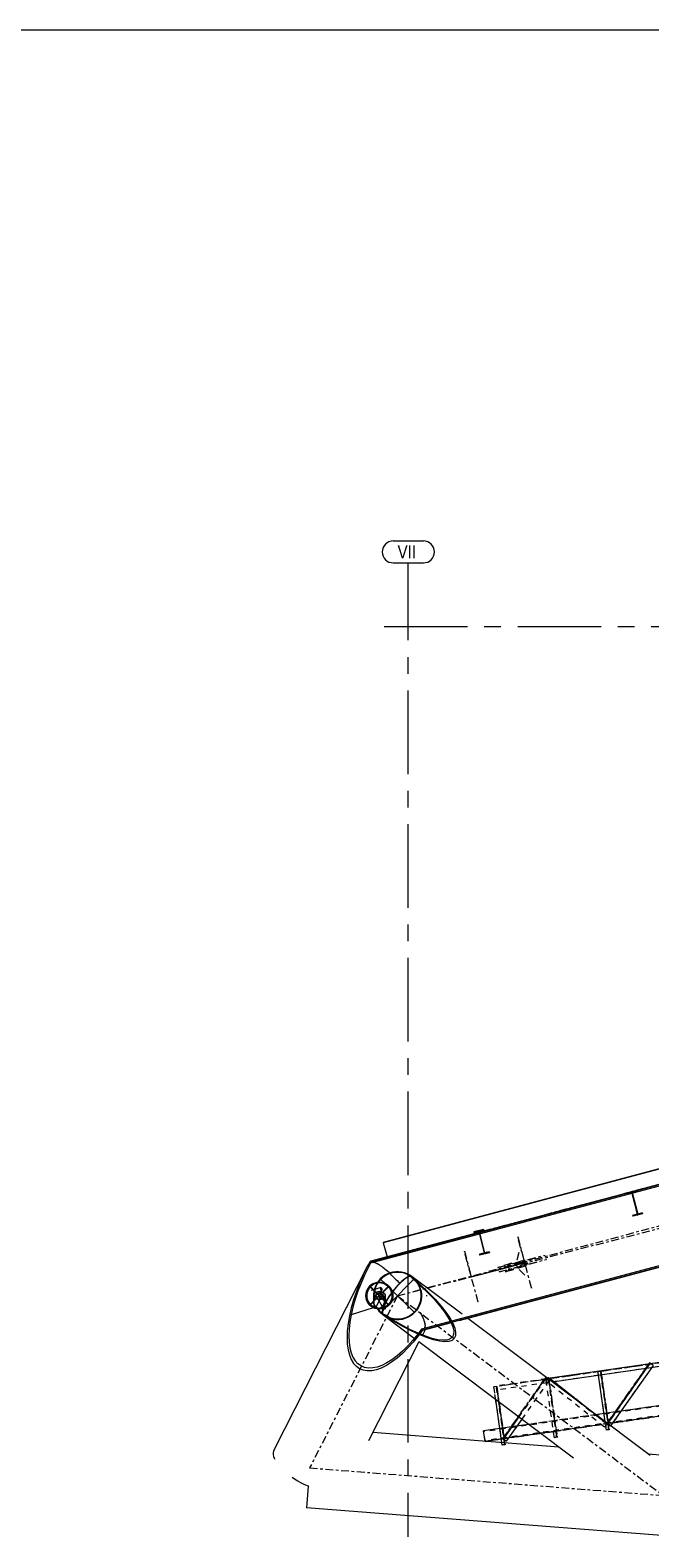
# Model space of a CAD drawing. Header units: millimetres. Extents: x 2368 to 8313, y 7493 to 11698.
# Drawn here: x 3235 to 3470, y 11129 to 11698 of the extents above; entities that cross this region are included whole.
import ezdxf

# ---------------------------------------------------------------- set-up
doc = ezdxf.new("R2010")
doc.units = ezdxf.units.MM
for name, pattern in [('CENTER', [50.8, 31.75, -6.35, 6.35, -6.35]), ('XKITLINE00', [0]), ('XKITLINE02', [4, 2, -2]), ('XKITLINE03', [6, 3, -1, 1, -1])]:
    doc.linetypes.add(name, pattern=pattern)
doc.styles.add('ARIAL_NARROW', font='ARIALN.TTF')

msp = doc.modelspace()

# ---------------------------------------------------------------- linework, layer by layer
at = {"color": 3, "linetype": 'XKITLINE00'}
for p, q in [((3372.8444, 11504.0683), (3384.332, 11504.0683)), ((3372.8444, 11495.735), (3384.332, 11495.735))]:
    msp.add_line(p, q, dxfattribs=at)
at = {"color": 6, "linetype": 'CENTER'}
for p, q in [((3378.5882, 10907.5139), (3378.5882, 11495.735)), ((3369.36, 11471.5205), (7066.504, 11471.5205))]:
    msp.add_line(p, q, dxfattribs=at)
at = {"color": 8, "linetype": 'XKITLINE00'}
for p, q in [((3518.6926, 11277.4626), (3369.0521, 11237.5533)), ((3518.7184, 11277.366), (3369.0779, 11237.4567)), ((3520.7197, 11271.9505), (3363.9355, 11230.136)), ((3520.8324, 11271.458), (3364.2698, 11229.7027)), ((3520.6866, 11272.0951), (3405.6264, 11241.4085)), ((3465.4135, 11257.2457), (3461.7282, 11256.3188)), ((3465.4135, 11257.2457), (3465.4847, 11256.9624)), ((3461.7282, 11256.3188), (3461.7994, 11256.0356)), ((3461.7282, 11256.3188), (3461.7282, 11256.3017)), ((3463.5509, 11256.476), (3461.7994, 11256.0356)), ((3463.5509, 11256.476), (3465.6028, 11248.3111)), ((3463.6052, 11256.1955), (3465.589, 11248.3076)), ((3465.4847, 11256.9624), (3463.7332, 11256.5219)), ((3463.7332, 11256.5219), (3465.7852, 11248.3569)), ((3463.8514, 11247.8706), (3463.8513, 11247.8123)), ((3463.8651, 11247.8157), (3463.8513, 11247.8123)), ((3463.8513, 11247.8123), (3463.9225, 11247.5292)), ((3465.6028, 11248.3111), (3463.8514, 11247.8706)), ((3463.8514, 11247.8706), (3463.9225, 11247.5873)), ((3467.6079, 11248.5141), (3463.9225, 11247.5873)), ((3467.6079, 11248.4554), (3463.9225, 11247.5292)), ((3463.9225, 11247.5873), (3463.9225, 11247.5292)), ((3467.5367, 11248.7974), (3465.7852, 11248.3569)), ((3467.5367, 11248.7974), (3467.6079, 11248.5141)), ((3467.6079, 11248.5141), (3467.6079, 11248.4554)), ((3405.4448, 11241.3601), (3364.3557, 11230.4016)), ((3527.3451, 11243.0016), (3383.5897, 11204.6619)), ((3527.4578, 11242.5092), (3383.9266, 11204.2292)), ((3527.491, 11242.3645), (3397.8007, 11207.776)), ((3407.2228, 11242.4663), (3403.5375, 11241.5394)), ((3403.5375, 11241.5394), (3403.6087, 11241.2561)), ((3403.5375, 11241.5394), (3403.5375, 11241.4739)), ((3403.553, 11241.4777), (3403.5375, 11241.4739)), ((3403.5375, 11241.4739), (3403.6087, 11241.1908)), ((3405.3602, 11241.6967), (3403.6087, 11241.2561)), ((3405.3602, 11241.631), (3403.6087, 11241.1908)), ((3403.6087, 11241.2561), (3403.6087, 11241.1908)), ((3405.3602, 11241.6967), (3407.4123, 11233.5318)), ((3405.3602, 11241.6967), (3405.3602, 11241.631)), ((3405.3602, 11241.631), (3405.4294, 11241.3559)), ((3407.294, 11242.183), (3405.5425, 11241.7425)), ((3405.5425, 11241.7425), (3407.5947, 11233.5776)), ((3407.294, 11242.117), (3405.558, 11241.6807)), ((3405.5887, 11240.7224), (3407.3982, 11233.5282)), ((3407.2228, 11242.4663), (3407.294, 11242.183)), ((3407.294, 11242.183), (3407.294, 11242.117)), ((3369.0521, 11237.5533), (3369.0779, 11237.4567)), ((3369.0779, 11237.4567), (3370.5209, 11232.0458)), ((3363.9376, 11230.1333), (3362.9961, 11228.4047)), ((3364.2715, 11229.7006), (3363.4343, 11228.1635)), ((3364.0169, 11230.2353), (3363.9355, 11230.136)), ((3363.9355, 11230.136), (3364.2698, 11229.7027)), ((3363.9376, 11230.1333), (3364.2715, 11229.7006)), ((3364.3557, 11230.4016), (3364.0169, 11230.2353)), ((3364.0447, 11230.2543), (3364.0363, 11230.2448)), ((3364.1642, 11230.3075), (3364.0447, 11230.2543)), ((3364.2744, 11229.7039), (3364.2715, 11229.7006)), ((3365.6203, 11229.9282), (3365.3067, 11229.9792)), ((3365.652, 11229.9173), (3365.345, 11229.973)), ((3366.217, 11229.7236), (3365.6203, 11229.9282)), ((3366.252, 11229.7068), (3365.9047, 11229.8307)), ((3366.8929, 11229.3995), (3366.217, 11229.7236)), ((3366.9307, 11229.3773), (3366.5488, 11229.5645)), ((3367.6417, 11228.9591), (3366.8929, 11229.3995)), ((3367.6817, 11228.932), (3367.2707, 11229.1774)), ((3368.456, 11228.4067), (3367.6417, 11228.9591)), ((3368.4978, 11228.3751), (3368.0625, 11228.6736)), ((3407.4123, 11233.5318), (3405.6609, 11233.0912)), ((3405.6609, 11233.0912), (3405.7321, 11232.8079)), ((3405.6609, 11233.0912), (3405.6609, 11233.0317)), ((3405.6749, 11233.0353), (3405.6609, 11233.0317)), ((3405.6609, 11233.0317), (3405.7321, 11232.7487)), ((3409.4174, 11233.7349), (3405.7321, 11232.8079)), ((3409.4174, 11233.6749), (3405.7321, 11232.7487)), ((3405.7321, 11232.8079), (3405.7321, 11232.7487)), ((3409.3462, 11234.0182), (3407.5947, 11233.5776)), ((3409.3462, 11234.0182), (3409.4174, 11233.7349)), ((3409.4174, 11233.7349), (3409.4174, 11233.6749)), ((3362.9961, 11228.4047), (3327.5474, 11158.9289)), ((3361.465, 11225.2867), (3360.0774, 11222.1279)), ((3361.9535, 11225.1478), (3360.6114, 11222.0927)), ((3362.9961, 11228.4047), (3361.465, 11225.2867)), ((3363.4343, 11228.1635), (3361.9535, 11225.1478)), ((3367.9221, 11223.7197), (3367.1983, 11222.8864)), ((3368.0934, 11223.5517), (3367.3887, 11222.7403)), ((3368.741, 11224.4597), (3367.9221, 11223.7197)), ((3368.8908, 11224.2722), (3368.0934, 11223.5517)), ((3369.7424, 11221.9347), (3368.0934, 11223.5517)), ((3368.9158, 11228.059), (3368.456, 11228.4067)), ((3369.6431, 11225.0956), (3368.741, 11224.4597)), ((3369.7693, 11224.8914), (3368.8908, 11224.2722)), ((3369.3712, 11227.7118), (3368.9158, 11228.059)), ((3369.8215, 11227.3405), (3369.3712, 11227.7118)), ((3370.6153, 11225.6181), (3369.6431, 11225.0956)), ((3370.716, 11225.4002), (3369.7693, 11224.8914)), ((3370.2937, 11226.9484), (3369.8215, 11227.3405)), ((3370.7701, 11226.5259), (3370.2937, 11226.9484)), ((3371.6434, 11226.0196), (3370.6153, 11225.6181)), ((3371.7171, 11225.7911), (3370.716, 11225.4002)), ((3371.2563, 11226.0922), (3370.7701, 11226.5259)), ((3371.424, 11225.9339), (3371.2563, 11226.0922)), ((3371.7519, 11225.6242), (3371.6167, 11225.7519)), ((3372.7124, 11226.2942), (3371.6434, 11226.0196)), ((3372.758, 11226.0586), (3371.7171, 11225.7911)), ((3372.25, 11225.1513), (3371.7519, 11225.6242)), ((3380.5289, 11223.5219), (3372.1169, 11214.943)), ((3372.7569, 11224.6449), (3372.25, 11225.1513)), ((3373.8067, 11226.438), (3372.7124, 11226.2942)), ((3372.7569, 11224.6449), (3373.2651, 11224.1348)), ((3373.8236, 11226.1986), (3372.758, 11226.0586)), ((3373.2651, 11224.1348), (3373.7754, 11223.598)), ((3373.7754, 11223.598), (3374.2919, 11223.0523)), ((3374.9104, 11226.4489), (3373.8067, 11226.438)), ((3374.8983, 11226.2092), (3373.8236, 11226.1986)), ((3374.2919, 11223.0523), (3374.7975, 11222.4941)), ((3375.9664, 11226.0901), (3374.8983, 11226.2092)), ((3376.0073, 11226.3266), (3374.9104, 11226.4489)), ((3376.5701, 11223.1076), (3375.9207, 11222.5372)), ((3376.6273, 11223.2636), (3375.9604, 11222.6779)), ((3377.0124, 11225.8432), (3375.9664, 11226.0901)), ((3377.0815, 11226.073), (3376.0073, 11226.3266)), ((3377.1886, 11223.5935), (3376.5701, 11223.1076)), ((3377.2625, 11223.7627), (3376.6273, 11223.2636)), ((3378.021, 11225.4719), (3377.0124, 11225.8432)), ((3378.1173, 11225.6918), (3377.0815, 11226.073)), ((3377.7671, 11223.988), (3377.1886, 11223.5935)), ((3377.8566, 11224.1678), (3377.2625, 11223.7627)), ((3378.2972, 11224.2852), (3377.7671, 11223.988)), ((3378.401, 11224.473), (3377.8566, 11224.1678)), ((3378.9775, 11224.9819), (3378.021, 11225.4719)), ((3379.0996, 11225.1885), (3378.1173, 11225.6918)), ((3378.7712, 11224.4809), (3378.2972, 11224.2852)), ((3378.8878, 11224.674), (3378.401, 11224.473)), ((3379.1822, 11224.5721), (3378.7712, 11224.4809)), ((3379.2982, 11224.7651), (3378.8878, 11224.674)), ((3379.8047, 11224.4228), (3378.9775, 11224.9819)), ((3379.9329, 11224.6253), (3379.0996, 11225.1885)), ((3379.5241, 11224.5577), (3379.1822, 11224.5721)), ((3379.7643, 11224.4501), (3379.5241, 11224.5577)), ((3379.7921, 11224.4377), (3379.982, 11224.2139)), ((3379.9362, 11224.6296), (3379.9076, 11224.6423)), ((3380.0085, 11224.5753), (3379.9362, 11224.6296)), ((3379.9362, 11224.6296), (3380.1313, 11224.3997)), ((3379.982, 11224.2139), (3380.0856, 11223.9067)), ((3380.0141, 11224.5704), (3380.0008, 11224.5794)), ((3380.0286, 11224.5578), (3380.0141, 11224.5704)), ((3399.0595, 11210.2709), (3380.0228, 11224.5645)), ((3380.2318, 11224.1014), (3380.0856, 11223.9067)), ((3380.2468, 11223.7728), (3380.0856, 11223.9067)), ((3380.1313, 11224.3997), (3380.2318, 11224.1014)), ((3380.5588, 11223.8299), (3380.2318, 11224.1014)), ((3383.1294, 11221.2086), (3380.2468, 11223.7728)), ((3383.5191, 11221.1966), (3380.5588, 11223.8299)), ((3358.8465, 11218.9588), (3357.7842, 11215.8099)), ((3359.4208, 11219.0276), (3358.3934, 11215.982)), ((3360.0774, 11222.1279), (3358.8465, 11218.9588)), ((3360.6114, 11222.0927), (3359.4208, 11219.0276)), ((3362.3954, 11218.1152), (3362.3325, 11217.3205)), ((3362.3325, 11217.3205), (3362.3954, 11216.5259)), ((3362.5826, 11218.8903), (3362.3954, 11218.1152)), ((3362.5842, 11218.0855), (3362.5236, 11217.3205)), ((3362.5236, 11217.3205), (3362.5842, 11216.5556)), ((3362.8894, 11219.6268), (3362.5826, 11218.8903)), ((3362.7644, 11218.8316), (3362.5842, 11218.0855)), ((3363.0597, 11219.5406), (3362.7644, 11218.8316)), ((3362.8594, 11218.0855), (3362.7995, 11217.3205)), ((3362.7995, 11217.3205), (3362.8594, 11216.5556)), ((3363.0375, 11218.8316), (3362.8594, 11218.0855)), ((3363.3084, 11220.3065), (3362.8894, 11219.6268)), ((3363.3294, 11219.5406), (3363.0375, 11218.8316)), ((3363.4631, 11220.1948), (3363.0597, 11219.5406)), ((3363.8292, 11220.9126), (3363.3084, 11220.3065)), ((3363.7279, 11220.1948), (3363.3294, 11219.5406)), ((3363.9643, 11220.7783), (3363.4631, 11220.1948)), ((3364.2233, 11220.7783), (3363.7279, 11220.1948)), ((3364.439, 11221.4303), (3363.8292, 11220.9126)), ((3364.5513, 11221.2766), (3363.9643, 11220.7783)), ((3370.9209, 11213.8628), (3363.9643, 11220.7783)), ((3370.9209, 11220.7783), (3363.9643, 11213.8628)), ((3364.8034, 11221.2766), (3364.2233, 11220.7783)), ((3364.2233, 11220.7783), (3365.5705, 11219.4232)), ((3365.1227, 11221.8469), (3364.439, 11221.4303)), ((3365.6145, 11219.6098), (3364.5097, 11219.2597)), ((3365.2094, 11221.6776), (3364.5513, 11221.2766)), ((3365.4538, 11221.6776), (3364.8034, 11221.2766)), ((3365.8635, 11222.1519), (3365.1227, 11221.8469)), ((3365.9226, 11221.9712), (3365.2094, 11221.6776)), ((3365.5012, 11217.6683), (3365.2949, 11215.8044)), ((3365.4422, 11218.8797), (3365.3199, 11217.7828)), ((3365.3199, 11217.7828), (3365.3307, 11216.6791)), ((3365.6958, 11219.9539), (3365.4422, 11218.8797)), ((3366.1585, 11221.9712), (3365.4538, 11221.6776)), ((3365.6271, 11217.999), (3365.5012, 11217.6683)), ((3365.6786, 11218.8387), (3365.5676, 11217.8427)), ((3365.855, 11218.2956), (3365.6271, 11217.999)), ((3365.9256, 11219.8847), (3365.6786, 11218.8387)), ((3366.077, 11220.9897), (3365.6958, 11219.9539)), ((3366.0691, 11217.6014), (3365.7203, 11217.0789)), ((3365.7694, 11219.2231), (3366.3581, 11218.6309)), ((3366.1734, 11218.5433), (3365.855, 11218.2956)), ((3366.182, 11217.4164), (3365.8618, 11216.9368)), ((3366.6432, 11222.338), (3365.8635, 11222.1519)), ((3368.1153, 11220.4022), (3365.8806, 11219.6941)), ((3366.6731, 11222.1503), (3365.9226, 11221.9712)), ((3366.2968, 11220.8933), (3365.9256, 11219.8847)), ((3368.3172, 11217.9809), (3366.042, 11215.6923)), ((3366.4868, 11218.011), (3366.0691, 11217.6014)), ((3366.5803, 11221.972), (3366.077, 11220.9897)), ((3366.6619, 11222.0928), (3366.1585, 11221.9712)), ((3366.5663, 11218.7297), (3366.1734, 11218.5433)), ((3366.5653, 11217.7923), (3366.182, 11217.4164)), ((3368.7033, 11217.6843), (3366.182, 11213.0165)), ((3366.182, 11217.4164), (3368.7033, 11213.2844)), ((3366.7869, 11221.8498), (3366.2968, 11220.8933)), ((3366.9524, 11218.2872), (3366.4868, 11218.011)), ((3366.9927, 11218.0459), (3366.5653, 11217.7923)), ((3367.0142, 11218.8453), (3366.5663, 11218.7297)), ((3366.6642, 11222.0962), (3366.5803, 11221.972)), ((3367.4426, 11222.4005), (3366.6432, 11222.338)), ((3367.4426, 11222.2105), (3366.6731, 11222.1503)), ((3366.7024, 11222.1526), (3366.7008, 11222.1503)), ((3367.0077, 11222.1765), (3366.7869, 11221.8498)), ((3367.1983, 11222.8864), (3366.838, 11222.3532)), ((3367.4426, 11218.4162), (3366.9524, 11218.2872)), ((3366.9593, 11218.0261), (3369.2794, 11215.6923)), ((3367.4426, 11218.1642), (3366.9927, 11218.0459)), ((3367.5523, 11222.202), (3366.9951, 11222.1578)), ((3367.4945, 11218.8846), (3367.0142, 11218.8453)), ((3367.3887, 11222.7403), (3367.1433, 11222.3771)), ((3368.242, 11222.338), (3367.4426, 11222.4005)), ((3367.6607, 11222.4005), (3367.4426, 11222.4005)), ((3368.2121, 11222.1503), (3367.4426, 11222.2105)), ((3367.9328, 11218.3914), (3367.4426, 11218.4162)), ((3367.8926, 11218.1415), (3367.4426, 11218.1642)), ((3367.9831, 11218.8453), (3367.4945, 11218.8846)), ((3367.6607, 11222.4005), (3367.5523, 11222.392)), ((3368.4507, 11222.338), (3367.6607, 11222.4005)), ((3368.3199, 11217.9788), (3367.8926, 11218.1415)), ((3368.3985, 11218.2142), (3367.9328, 11218.3914)), ((3368.4555, 11218.7297), (3367.9831, 11218.8453)), ((3368.0543, 11220.3379), (3368.0326, 11220.1577)), ((3368.0326, 11220.1577), (3368.0512, 11219.8684)), ((3368.0512, 11219.8684), (3368.1092, 11219.4812)), ((3368.1153, 11220.4022), (3368.0543, 11220.3379)), ((3368.1019, 11220.1978), (3368.0812, 11220.0259)), ((3368.0812, 11220.0259), (3368.0989, 11219.7501)), ((3368.0989, 11219.7501), (3368.1542, 11219.3809)), ((3368.1601, 11220.2591), (3368.1019, 11220.1978)), ((3368.1092, 11219.4812), (3368.2045, 11219.011)), ((3368.2134, 11220.3481), (3368.1153, 11220.4022)), ((3368.1542, 11219.3809), (3368.2451, 11218.9325)), ((3368.2536, 11220.2075), (3368.1601, 11220.2591)), ((3368.2045, 11219.011), (3368.2608, 11218.7773)), ((3368.9627, 11221.9712), (3368.2121, 11222.1503)), ((3368.2134, 11220.3481), (3368.3448, 11220.1777)), ((3369.0217, 11222.1519), (3368.242, 11222.338)), ((3368.2451, 11218.9325), (3368.2839, 11218.7717)), ((3368.2536, 11220.2075), (3368.3789, 11220.045)), ((3368.7033, 11217.6843), (3368.3199, 11217.9788)), ((3368.3448, 11220.1777), (3368.5, 11219.905)), ((3368.3789, 11220.045), (3368.531, 11219.7778)), ((3368.8162, 11217.8933), (3368.3985, 11218.2142)), ((3369.2212, 11222.1519), (3368.4507, 11222.338)), ((3368.8881, 11218.5433), (3368.4555, 11218.7297)), ((3368.5101, 11217.8327), (3368.6712, 11217.2947)), ((3368.531, 11219.7778), (3368.6924, 11219.441)), ((3368.5351, 11217.8134), (3368.6901, 11217.2959)), ((3368.6712, 11217.2947), (3368.867, 11216.6941)), ((3368.6901, 11217.2959), (3368.8769, 11216.7232)), ((3368.7033, 11217.6843), (3369.0234, 11217.2727)), ((3368.8162, 11217.8933), (3369.165, 11217.4449)), ((3371.003, 11220.6827), (3368.8798, 11218.5469)), ((3369.2592, 11218.2956), (3368.8881, 11218.5433)), ((3369.6758, 11221.6776), (3368.9627, 11221.9712)), ((3368.9705, 11218.7699), (3369.0867, 11218.4683)), ((3369.7626, 11221.8469), (3369.0217, 11222.1519)), ((3369.0234, 11217.2727), (3369.2643, 11216.7648)), ((3369.0867, 11218.4683), (3369.1134, 11218.3929)), ((3369.165, 11217.4449), (3369.4275, 11216.8915)), ((3369.9534, 11221.8469), (3369.2212, 11222.1519)), ((3369.2592, 11218.2956), (3369.5501, 11217.999)), ((3369.5501, 11217.999), (3369.7462, 11217.6683)), ((3370.3339, 11221.2766), (3369.6758, 11221.6776)), ((3369.7462, 11217.6683), (3369.8378, 11217.3202)), ((3370.4463, 11221.4303), (3369.7626, 11221.8469)), ((3369.8378, 11217.3202), (3369.8202, 11216.9721)), ((3370.629, 11221.4303), (3369.9534, 11221.8469)), ((3370.9209, 11220.7783), (3370.3339, 11221.2766)), ((3371.056, 11220.9126), (3370.4463, 11221.4303)), ((3371.2316, 11220.9126), (3370.629, 11221.4303)), ((3370.9209, 11220.7783), (3371.4222, 11220.1948)), ((3371.056, 11220.9126), (3371.5768, 11220.3065)), ((3371.2316, 11220.9126), (3371.7463, 11220.3065)), ((3371.8503, 11217.8935), (3371.2409, 11216.9934)), ((3371.9185, 11217.8784), (3371.3251, 11217.002)), ((3371.4222, 11220.1948), (3371.8255, 11219.5406)), ((3371.5768, 11220.3065), (3371.9958, 11219.6268)), ((3371.7463, 11220.3065), (3372.1603, 11219.6268)), ((3371.8255, 11219.5406), (3372.1209, 11218.8316)), ((3372.2233, 11218.4074), (3371.8503, 11217.8935)), ((3372.2431, 11218.3256), (3371.9185, 11217.8784)), ((3371.9958, 11219.6268), (3372.3027, 11218.8903)), ((3372.1209, 11218.8316), (3372.3011, 11218.0855)), ((3372.1603, 11219.6268), (3372.4636, 11218.8903)), ((3380.803, 11211.0894), (3372.2037, 11219.5213)), ((3372.3011, 11218.0855), (3372.3616, 11217.3205)), ((3372.3616, 11217.3205), (3372.3011, 11216.5556)), ((3372.3027, 11218.8903), (3372.4899, 11218.1152)), ((3372.4636, 11218.8903), (3372.6486, 11218.1152)), ((3372.4899, 11218.1152), (3372.5528, 11217.3205)), ((3372.5528, 11217.3205), (3372.4899, 11216.5259)), ((3372.4976, 11218.7852), (3372.4909, 11218.7759)), ((3373.1733, 11219.6555), (3372.4976, 11218.7852)), ((3372.5488, 11218.7467), (3372.5104, 11218.6939)), ((3373.2068, 11219.5942), (3372.5488, 11218.7467)), ((3372.6486, 11218.1152), (3372.7107, 11217.3205)), ((3372.7107, 11217.3205), (3372.6486, 11216.5259)), ((3373.8676, 11220.4918), (3373.1733, 11219.6555)), ((3373.8828, 11220.4085), (3373.2068, 11219.5942)), ((3374.5704, 11221.2818), (3373.8676, 11220.4918)), ((3374.5672, 11221.1778), (3373.8828, 11220.4085)), ((3375.2498, 11221.8908), (3374.5672, 11221.1778)), ((3375.2714, 11222.0141), (3374.5704, 11221.2818)), ((3374.7975, 11222.4941), (3375.2503, 11221.9921)), ((3375.9207, 11222.5372), (3375.2498, 11221.8908)), ((3375.9604, 11222.6779), (3375.2714, 11222.0141)), ((3381.6471, 11222.5272), (3382.0191, 11221.9994)), ((3382.0191, 11221.9994), (3382.5278, 11221.0528)), ((3382.3374, 11221.9131), (3382.7457, 11221.1534)), ((3382.5278, 11221.0528), (3382.9188, 11220.0517)), ((3382.7457, 11221.1534), (3383.1472, 11220.1253)), ((3382.9188, 11220.0517), (3383.1862, 11219.0107)), ((3385.8011, 11218.6509), (3383.1294, 11221.2086)), ((3383.1472, 11220.1253), (3383.4219, 11219.0563)), ((3383.1862, 11219.0107), (3383.3262, 11217.9452)), ((3383.3262, 11217.9452), (3383.3368, 11216.8705)), ((3383.4219, 11219.0563), (3383.5657, 11217.962)), ((3386.2629, 11218.5699), (3383.5191, 11221.1966)), ((3383.5657, 11217.962), (3383.5765, 11216.8583)), ((3385.8011, 11218.6509), (3388.2232, 11216.137)), ((3386.2629, 11218.5699), (3388.7503, 11215.9883)), ((3356.9007, 11212.7116), (3356.2046, 11209.6935)), ((3365.2787, 11212.73), (3356.8652, 11210.0641)), ((3357.5389, 11212.9853), (3356.8656, 11210.0663)), ((3357.7842, 11215.8099), (3356.9007, 11212.7116)), ((3358.3934, 11215.982), (3357.5389, 11212.9853)), ((3362.3954, 11216.5259), (3362.5826, 11215.7507)), ((3362.5826, 11215.7507), (3362.8894, 11215.0143)), ((3362.5842, 11216.5556), (3362.7644, 11215.8094)), ((3362.7644, 11215.8094), (3363.0597, 11215.1005)), ((3362.8594, 11216.5556), (3363.0375, 11215.8094)), ((3362.8894, 11215.0143), (3363.3084, 11214.3346)), ((3363.0375, 11215.8094), (3363.3294, 11215.1005)), ((3363.0597, 11215.1005), (3363.4631, 11214.4463)), ((3363.3084, 11214.3346), (3363.8292, 11213.7284)), ((3363.3294, 11215.1005), (3363.7279, 11214.4463)), ((3363.4631, 11214.4463), (3363.9643, 11213.8628)), ((3363.7279, 11214.4463), (3364.2233, 11213.8628)), ((3364.439, 11213.2107), (3363.8292, 11213.7284)), ((3364.5513, 11213.3644), (3363.9643, 11213.8628)), ((3365.2571, 11214.9027), (3364.2233, 11213.8628)), ((3364.8034, 11213.3644), (3364.2233, 11213.8628)), ((3365.1227, 11212.7942), (3364.439, 11213.2107)), ((3365.2094, 11212.9635), (3364.5513, 11213.3644)), ((3365.4538, 11212.9635), (3364.8034, 11213.3644)), ((3365.8635, 11212.4892), (3365.1227, 11212.7942)), ((3365.9226, 11212.6699), (3365.2094, 11212.9635)), ((3365.2949, 11215.8044), (3365.2396, 11215.1163)), ((3365.2396, 11215.1163), (3365.2949, 11214.4399)), ((3365.4578, 11216.4697), (3365.2949, 11215.8044)), ((3365.2949, 11214.4399), (3365.4578, 11213.8092)), ((3365.3307, 11216.6791), (3365.3638, 11216.4272)), ((3365.4714, 11215.767), (3365.4207, 11215.1355)), ((3365.4207, 11215.1355), (3365.4714, 11214.5148)), ((3366.1585, 11212.6699), (3365.4538, 11212.9635)), ((3365.7203, 11217.0789), (3365.4578, 11216.4697)), ((3365.4578, 11213.8092), (3365.7203, 11213.2558)), ((3365.6209, 11216.3777), (3365.4714, 11215.767)), ((3365.4714, 11214.5148), (3365.6209, 11213.9359)), ((3365.8618, 11216.9368), (3365.6209, 11216.3777)), ((3365.6209, 11213.9359), (3365.8618, 11213.428)), ((3365.9611, 11212.9462), (3365.6965, 11212.8624)), ((3365.7203, 11213.2558), (3366.0691, 11212.8074)), ((3365.8293, 11216.8613), (3365.9266, 11216.6972)), ((3365.8618, 11213.428), (3366.182, 11213.0165)), ((3366.6432, 11212.3031), (3365.8635, 11212.4892)), ((3366.6731, 11212.4907), (3365.9226, 11212.6699)), ((3365.9266, 11216.6972), (3366.1936, 11216.425)), ((3366.4868, 11212.4866), (3366.0691, 11212.8074)), ((3366.2893, 11212.6383), (3366.1585, 11212.6699)), ((3366.5653, 11212.722), (3366.182, 11213.0165)), ((3366.5342, 11216.1977), (3366.1936, 11216.425)), ((3366.9524, 11212.3093), (3366.4868, 11212.4866)), ((3366.9312, 11216.0266), (3366.5342, 11216.1977)), ((3366.9927, 11212.5593), (3366.5653, 11212.722)), ((3367.4426, 11212.2405), (3366.6432, 11212.3031)), ((3367.4426, 11212.4305), (3366.6731, 11212.4907)), ((3366.8334, 11212.2882), (3367.3091, 11211.6133)), ((3367.3648, 11215.9204), (3366.9312, 11216.0266)), ((3367.4426, 11212.2845), (3366.9524, 11212.3093)), ((3367.4426, 11212.5365), (3366.9927, 11212.5593)), ((3367.1436, 11212.2639), (3367.4965, 11211.7632)), ((3367.3091, 11211.6133), (3368.049, 11210.7944)), ((3367.8133, 11215.8844), (3367.3648, 11215.9204)), ((3367.8926, 11212.6549), (3367.4426, 11212.5365)), ((3368.2121, 11212.4907), (3367.4426, 11212.4305)), ((3367.9328, 11212.4135), (3367.4426, 11212.2845)), ((3368.242, 11212.3031), (3367.4426, 11212.2405)), ((3367.6607, 11212.2405), (3367.4426, 11212.2405)), ((3367.4965, 11211.7632), (3368.2171, 11210.9658)), ((3367.6607, 11212.2405), (3367.5523, 11212.2491)), ((3368.4507, 11212.3031), (3367.6607, 11212.2405)), ((3368.2541, 11215.9204), (3367.8133, 11215.8844)), ((3368.3199, 11212.9084), (3367.8926, 11212.6549)), ((3368.3985, 11212.6897), (3367.9328, 11212.4135)), ((3368.9627, 11212.6699), (3368.2121, 11212.4907)), ((3370.0964, 11212.8824), (3368.2171, 11210.9658)), ((3369.0217, 11212.4892), (3368.242, 11212.3031)), ((3368.6651, 11216.0266), (3368.2541, 11215.9204)), ((3368.7033, 11213.2844), (3368.3199, 11212.9084)), ((3368.8162, 11213.0993), (3368.3985, 11212.6897)), ((3369.2212, 11212.4892), (3368.4507, 11212.3031)), ((3369.0258, 11216.1977), (3368.6651, 11216.0266)), ((3368.8236, 11212.1373), (3368.6823, 11211.5294)), ((3369.0234, 11213.7639), (3368.7033, 11213.2844)), ((3368.8337, 11211.6814), (3368.7781, 11211.1717)), ((3369.165, 11213.6219), (3368.8162, 11213.0993)), ((3368.9143, 11212.4151), (3368.8236, 11212.1373)), ((3368.9713, 11212.2734), (3368.8337, 11211.6814)), ((3368.867, 11216.6941), (3369.039, 11216.2079)), ((3368.8769, 11216.7232), (3369.0548, 11216.2202)), ((3369.6758, 11212.9635), (3368.9627, 11212.6699)), ((3369.0264, 11212.4421), (3368.9713, 11212.2734)), ((3369.0469, 11212.8209), (3369.003, 11212.6865)), ((3369.7626, 11212.7942), (3369.0217, 11212.4892)), ((3369.2643, 11214.3231), (3369.0234, 11213.7639)), ((3369.318, 11216.425), (3369.0258, 11216.1977)), ((3369.3489, 11213.5701), (3369.0469, 11212.8209)), ((3369.1887, 11212.939), (3369.1223, 11212.7356)), ((3369.4275, 11214.2311), (3369.165, 11213.6219)), ((3369.4828, 11213.6685), (3369.1887, 11212.939)), ((3369.9534, 11212.7942), (3369.2212, 11212.4892)), ((3369.2643, 11216.7648), (3369.4139, 11216.186)), ((3369.4139, 11214.9337), (3369.2643, 11214.3231)), ((3369.3435, 11216.4582), (3369.318, 11216.425)), ((3369.5962, 11214.098), (3369.3344, 11214.0151)), ((3369.7253, 11214.3739), (3369.3489, 11213.5701)), ((3369.4139, 11216.186), (3369.4646, 11215.5652)), ((3369.4646, 11215.5652), (3369.4139, 11214.9337)), ((3369.4275, 11216.8915), (3369.5904, 11216.2608)), ((3369.5904, 11214.8964), (3369.4275, 11214.2311)), ((3369.8494, 11214.4513), (3369.4828, 11213.6685)), ((3369.5872, 11214.8832), (3369.6537, 11214.7443)), ((3369.8202, 11216.9721), (3369.5904, 11214.8964)), ((3369.5904, 11216.2608), (3369.6456, 11215.5844)), ((3369.6456, 11215.5844), (3369.5904, 11214.8964)), ((3369.5944, 11214.9322), (3369.627, 11214.864)), ((3369.627, 11214.864), (3369.7792, 11214.5967)), ((3369.6385, 11215.331), (3371.003, 11213.9584)), ((3369.6537, 11214.7443), (3369.7922, 11214.5011)), ((3370.3339, 11213.3644), (3369.6758, 11212.9635)), ((3370.1706, 11215.2207), (3369.7253, 11214.3739)), ((3369.7523, 11216.3584), (3369.79, 11216.2195)), ((3369.7581, 11216.4108), (3369.8247, 11216.1659)), ((3370.4463, 11213.2107), (3369.7626, 11212.7942)), ((3369.7792, 11214.5967), (3369.8168, 11214.5479)), ((3369.79, 11216.2195), (3369.913, 11215.7092)), ((3369.8247, 11216.1659), (3369.9536, 11215.6307)), ((3370.2829, 11215.2759), (3369.8494, 11214.4513)), ((3369.913, 11215.7092), (3370.0038, 11215.2609)), ((3370.629, 11213.2107), (3369.9534, 11212.7942)), ((3369.9536, 11215.6307), (3370.0489, 11215.1605)), ((3370.0038, 11215.2609), (3370.0455, 11214.9828)), ((3370.0489, 11215.1605), (3370.0689, 11215.0272)), ((3370.6783, 11216.0982), (3370.1706, 11215.2207)), ((3370.7773, 11216.1303), (3370.2829, 11215.2759)), ((3370.9209, 11213.8628), (3370.3339, 11213.3644)), ((3371.056, 11213.7284), (3370.4463, 11213.2107)), ((3371.2316, 11213.7284), (3370.629, 11213.2107)), ((3371.2409, 11216.9934), (3370.6783, 11216.0982)), ((3371.3251, 11217.002), (3370.7773, 11216.1303)), ((3371.4222, 11214.4463), (3370.9209, 11213.8628)), ((3371.5768, 11214.3346), (3371.056, 11213.7284)), ((3371.7463, 11214.3346), (3371.2316, 11213.7284)), ((3371.8255, 11215.1005), (3371.4222, 11214.4463)), ((3371.9958, 11215.0143), (3371.5768, 11214.3346)), ((3372.1603, 11215.0143), (3371.7463, 11214.3346)), ((3372.1209, 11215.8094), (3371.8255, 11215.1005)), ((3372.3027, 11215.7507), (3371.9958, 11215.0143)), ((3372.3011, 11216.5556), (3372.1209, 11215.8094)), ((3372.4636, 11215.7507), (3372.1603, 11215.0143)), ((3372.4899, 11216.5259), (3372.3027, 11215.7507)), ((3372.6486, 11216.5259), (3372.4636, 11215.7507)), ((3381.5077, 11211.9008), (3380.803, 11211.0894)), ((3381.6981, 11211.7547), (3380.9743, 11210.9214)), ((3382.1095, 11212.7913), (3381.5077, 11211.9008)), ((3382.3161, 11212.6691), (3381.6981, 11211.7547)), ((3382.5996, 11213.7478), (3382.1095, 11212.7913)), ((3382.8194, 11213.6514), (3382.3161, 11212.6691)), ((3382.9708, 11214.7564), (3382.5996, 11213.7478)), ((3383.2006, 11214.6872), (3382.8194, 11213.6514)), ((3383.2177, 11215.8023), (3382.9708, 11214.7564)), ((3383.4542, 11215.7614), (3383.2006, 11214.6872)), ((3383.3368, 11216.8705), (3383.2177, 11215.8023)), ((3383.5765, 11216.8583), (3383.4542, 11215.7614)), ((3388.2232, 11216.137), (3390.3602, 11213.7036)), ((3388.7503, 11215.9883), (3390.945, 11213.4892)), ((3390.3602, 11213.7036), (3392.181, 11211.3861)), ((3390.945, 11213.4892), (3392.8149, 11211.1092)), ((3355.7025, 11206.7849), (3355.3993, 11204.0138)), ((3356.2046, 11209.6935), (3355.7025, 11206.7849)), ((3356.38, 11207.2531), (3356.0868, 11204.5729)), ((3356.8656, 11210.0663), (3356.38, 11207.2531)), ((3368.8823, 11210.0707), (3368.049, 11210.7944)), ((3369.0285, 11210.261), (3368.2171, 11210.9658)), ((3368.6823, 11211.5294), (3368.6252, 11211.0058)), ((3368.6252, 11211.0058), (3368.652, 11210.588)), ((3368.7781, 11211.1717), (3368.8051, 11210.7516)), ((3368.8051, 11210.7516), (3368.9144, 11210.4272)), ((3368.9635, 11210.0158), (3368.8823, 11210.0707)), ((3368.9144, 11210.4272), (3369.0917, 11210.2183)), ((3368.9473, 11210.0268), (3368.9602, 11210.0115)), ((3380.8444, 11201.0883), (3368.9602, 11210.0115)), ((3369.2354, 11209.8883), (3368.9602, 11210.0115)), ((3369.1321, 11210.191), (3369.0285, 11210.261)), ((3369.3722, 11210.0834), (3369.1043, 11210.2034)), ((3369.5499, 11209.875), (3369.2354, 11209.8883)), ((3369.6961, 11210.0697), (3369.3722, 11210.0834)), ((3369.6961, 11210.0697), (3369.5499, 11209.875)), ((3369.9019, 11209.6366), (3369.5499, 11209.875)), ((3369.8697, 11209.9522), (3369.6961, 11210.0697)), ((3373.1362, 11207.8994), (3369.8697, 11209.9522)), ((3373.2565, 11207.5284), (3369.9019, 11209.6366)), ((3371.884, 11208.7979), (3371.4553, 11208.9557)), ((3372.93, 11208.551), (3371.884, 11208.7979)), ((3372.8891, 11208.3145), (3372.2268, 11208.4708)), ((3373.986, 11208.1922), (3372.8891, 11208.3145)), ((3373.9981, 11208.4319), (3372.93, 11208.551)), ((3376.3377, 11206.0471), (3373.1362, 11207.8994)), ((3376.5443, 11205.6263), (3373.2565, 11207.5284)), ((3375.0896, 11208.2031), (3373.986, 11208.1922)), ((3375.0728, 11208.4425), (3373.9981, 11208.4319)), ((3376.1384, 11208.5825), (3375.0728, 11208.4425)), ((3376.184, 11208.3469), (3375.0896, 11208.2031)), ((3377.1793, 11208.85), (3376.1384, 11208.5825)), ((3377.253, 11208.6215), (3376.184, 11208.3469)), ((3379.4274, 11204.4225), (3376.3377, 11206.0471)), ((3378.1804, 11209.2409), (3377.1793, 11208.85)), ((3378.2811, 11209.023), (3377.253, 11208.6215)), ((3379.1271, 11209.7497), (3378.1804, 11209.2409)), ((3379.2533, 11209.5455), (3378.2811, 11209.023)), ((3380.0055, 11210.3689), (3379.1271, 11209.7497)), ((3380.1554, 11210.1814), (3379.2533, 11209.5455)), ((3380.803, 11211.0894), (3380.0055, 11210.3689)), ((3380.9743, 11210.9214), (3380.1554, 11210.1814)), ((3383.097, 11211.0487), (3383.2775, 11210.6992)), ((3383.2775, 11210.6992), (3383.6229, 11210.0247)), ((3383.6229, 11210.0247), (3383.7829, 11209.6797)), ((3383.7829, 11209.6797), (3384.0756, 11209.0415)), ((3384.0756, 11209.0415), (3384.2008, 11208.7303)), ((3384.2008, 11208.7303), (3384.4353, 11208.1383)), ((3384.4353, 11208.1383), (3384.5266, 11207.8605)), ((3384.5266, 11207.8605), (3384.6988, 11207.3239)), ((3394.8709, 11206.9946), (3384.5407, 11204.2395)), ((3384.6988, 11207.3239), (3384.8592, 11206.6433)), ((3384.7564, 11207.0791), (3384.8634, 11206.606)), ((3384.8592, 11206.6433), (3384.9296, 11206.022)), ((3384.8874, 11206.3945), (3384.9278, 11205.9914)), ((3384.9296, 11206.022), (3384.899, 11205.5095)), ((3392.181, 11211.3861), (3393.6591, 11209.2184)), ((3392.8149, 11211.1092), (3394.3328, 11208.883)), ((3393.6591, 11209.2184), (3394.7728, 11207.232)), ((3394.3328, 11208.883), (3395.4766, 11206.8431)), ((3394.7728, 11207.232), (3395.5061, 11205.4559)), ((3395.4766, 11206.8431), (3396.2296, 11205.0191)), ((3470.4742, 11156.6494), (3401.1814, 11208.6776)), ((3355.3993, 11204.0138), (3355.2979, 11201.4067)), ((3355.2979, 11201.4067), (3355.3993, 11198.9889)), ((3356.0868, 11204.5729), (3355.9887, 11202.0514)), ((3355.9887, 11202.0514), (3356.0868, 11199.7128)), ((3379.7173, 11203.9578), (3376.5443, 11205.6263)), ((3380.3268, 11200.4474), (3378.3499, 11198.2456)), ((3382.3604, 11203.0492), (3379.4274, 11204.4225)), ((3382.7294, 11202.5474), (3379.7173, 11203.9578)), ((3382.2654, 11202.8476), (3380.3268, 11200.4474)), ((3382.4659, 11202.23), (3380.4615, 11199.7483)), ((3383.5903, 11204.6611), (3382.2654, 11202.8476)), ((3385.0938, 11201.9471), (3382.3604, 11203.0492)), ((3383.9251, 11204.2272), (3382.4659, 11202.23)), ((3385.5365, 11201.4157), (3382.7294, 11202.5474)), ((3383.5897, 11204.6619), (3383.924, 11204.2285)), ((3383.5903, 11204.6611), (3383.9251, 11204.2272)), ((3384.0594, 11204.2028), (3383.9251, 11204.2272)), ((3384.1046, 11204.1992), (3383.9259, 11204.2282)), ((3384.9351, 11204.3447), (3383.9476, 11202.4092)), ((3384.0757, 11204.2039), (3384.0594, 11204.2028)), ((3384.5407, 11204.2395), (3384.1046, 11204.1992)), ((3384.504, 11204.2318), (3384.3454, 11204.2215)), ((3384.5162, 11204.2373), (3384.504, 11204.2318)), ((3384.6704, 11204.9918), (3384.622, 11204.9372)), ((3384.7544, 11205.0943), (3384.6266, 11204.9384)), ((3384.8449, 11205.3448), (3384.7544, 11205.0943)), ((3384.7679, 11205.1107), (3384.7595, 11205.1005)), ((3384.899, 11205.5095), (3384.7679, 11205.1107)), ((3384.9172, 11205.8142), (3384.8913, 11205.4859)), ((3387.5878, 11201.1324), (3385.0938, 11201.9471)), ((3388.0978, 11200.579), (3385.5365, 11201.4157)), ((3389.806, 11200.617), (3387.5878, 11201.1324)), ((3390.3758, 11200.0497), (3388.0978, 11200.579)), ((3391.7162, 11200.4084), (3389.806, 11200.617)), ((3393.2903, 11200.5095), (3391.7162, 11200.4084)), ((3394.5055, 11200.9191), (3393.2903, 11200.5095)), ((3395.202, 11200.3599), (3393.954, 11199.9393)), ((3395.3441, 11201.6309), (3394.5055, 11200.9191)), ((3396.0632, 11201.091), (3395.202, 11200.3599)), ((3395.7938, 11202.6348), (3395.3441, 11201.6309)), ((3395.5061, 11205.4559), (3395.848, 11203.916)), ((3395.848, 11203.916), (3395.7938, 11202.6348)), ((3396.525, 11202.1219), (3396.0632, 11201.091)), ((3396.2296, 11205.0191), (3396.5808, 11203.4377)), ((3396.5808, 11203.4377), (3396.525, 11202.1219)), ((3355.3993, 11198.9889), (3355.7025, 11196.7836)), ((3355.7025, 11196.7836), (3356.2046, 11194.812)), ((3356.0868, 11199.7128), (3356.38, 11197.5799)), ((3356.2046, 11194.812), (3356.9007, 11193.0932)), ((3356.38, 11197.5799), (3356.8656, 11195.673)), ((3356.8656, 11195.673), (3357.5389, 11194.0106)), ((3382.6007, 11199.7696), (3363.4216, 11162.1805)), ((3374.3576, 11194.5202), (3372.3807, 11193.0324)), ((3376.3537, 11195.4226), (3374.2899, 11193.6201)), ((3376.3537, 11196.2635), (3374.3576, 11194.5202)), ((3378.3499, 11198.2456), (3376.3537, 11196.2635)), ((3378.4176, 11197.4719), (3376.3537, 11195.4226)), ((3380.4615, 11199.7483), (3378.4176, 11197.4719)), ((3441.3317, 11155.6716), (3382.5666, 11199.7952)), ((3392.3375, 11199.8354), (3390.3758, 11200.0497)), ((3393.954, 11199.9393), (3392.3375, 11199.8354)), ((3356.9007, 11193.0932), (3357.7842, 11191.6436)), ((3357.5389, 11194.0106), (3358.3934, 11192.6086)), ((3357.7842, 11191.6436), (3358.8465, 11190.4773)), ((3358.3934, 11192.6086), (3359.4208, 11191.4806)), ((3360.0774, 11189.6055), (3358.8465, 11190.4773)), ((3360.6114, 11190.6373), (3359.4208, 11191.4806)), ((3361.465, 11189.0366), (3360.0774, 11189.6055)), ((3361.9535, 11190.0871), (3360.6114, 11190.6373)), ((3362.9961, 11188.776), (3361.465, 11189.0366)), ((3363.4343, 11189.8351), (3361.9535, 11190.0871)), ((3364.6557, 11188.8263), (3362.9961, 11188.776)), ((3365.0395, 11189.8837), (3363.4343, 11189.8351)), ((3366.4281, 11189.187), (3364.6557, 11188.8263)), ((3366.7537, 11190.2325), (3365.0395, 11189.8837)), ((3368.296, 11189.8546), (3366.4281, 11189.187)), ((3368.5604, 11190.8782), (3366.7537, 11190.2325)), ((3370.2416, 11190.8226), (3368.296, 11189.8546)), ((3370.4421, 11191.8145), (3368.5604, 11190.8782)), ((3372.246, 11192.0818), (3370.2416, 11190.8226)), ((3372.3807, 11193.0324), (3370.4421, 11191.8145)), ((3374.2899, 11193.6201), (3372.246, 11192.0818)), ((3435.8096, 11159.8179), (3365.0345, 11165.3416)), ((3327.3025, 11158.3318), (3327.1904, 11157.6729)), ((3327.1904, 11157.6729), (3327.2121, 11156.9587)), ((3327.2121, 11156.9587), (3327.3673, 11156.196)), ((3327.5474, 11158.9289), (3327.3025, 11158.3318)), ((3327.3673, 11156.196), (3327.6545, 11155.3922)), ((3327.6545, 11155.3922), (3327.7607, 11155.1788)), ((3475.9307, 11156.6866), (3469.7859, 11157.1661)), ((3335.3389, 11147.6534), (3334.3848, 11148.2857)), ((3336.6072, 11146.8907), (3335.3389, 11147.6534)), ((3337.9185, 11146.1765), (3336.6072, 11146.8907)), ((3339.2603, 11145.5176), (3337.9185, 11146.1765)), ((3340.6196, 11144.9204), (3339.2603, 11145.5176)), ((3340.5374, 11144.9566), (3339.8954, 11136.7309)), ((3340.7254, 11144.8793), (3340.6196, 11144.9204)), ((3670.909, 11110.8966), (3339.8954, 11136.7309))]:
    msp.add_line(p, q, dxfattribs=at)
at = {"color": 8, "linetype": 'XKITLINE03'}
for p, q in [((3370.5209, 11232.0458), (3520.1614, 11271.9551)), ((3520.1615, 11271.9551), (3370.5209, 11232.0458)), ((3374.4481, 11217.3205), (3576.5882, 11269.2452)), ((3374.4481, 11217.3205), (3524.0887, 11257.2298)), ((3374.4482, 11217.3205), (3524.0887, 11257.2298)), ((3465.7652, 11247.9923), (3465.7652, 11248.0507)), ((3420.2381, 11239.5897), (3420.2194, 11239.6597)), ((3420.2194, 11239.6597), (3422.8133, 11229.9337)), ((3422.832, 11229.8637), (3420.2381, 11239.5897)), ((3399.9473, 11234.1782), (3399.9286, 11234.2481)), ((3399.9286, 11234.2481), (3402.5226, 11224.5221)), ((3402.5413, 11224.4522), (3399.9473, 11234.1782)), ((3402.5225, 11224.5225), (3422.8132, 11229.9341)), ((3407.5747, 11233.2118), (3407.5747, 11233.2714)), ((3412.643, 11228.0092), (3418.3498, 11229.5674)), ((3426.7979, 11231.5531), (3414.5354, 11228.4031)), ((3414.8401, 11228.8898), (3415.8544, 11229.1994)), ((3427.2359, 11229.9107), (3414.9734, 11226.7608)), ((3415.8544, 11229.1994), (3417.8751, 11229.7184)), ((3416.3782, 11229.2268), (3416.945, 11227.1015)), ((3420.4639, 11229.141), (3416.6821, 11228.0872)), ((3417.8751, 11229.7184), (3416.8608, 11229.4088)), ((3418.3498, 11229.5674), (3430.6123, 11232.7174)), ((3418.7878, 11227.9251), (3431.0503, 11231.075)), ((3420.6049, 11233.7912), (3419.5923, 11229.9824)), ((3419.5923, 11229.9824), (3423.3437, 11231.1274)), ((3419.6861, 11229.4468), (3423.5283, 11230.6196)), ((3419.819, 11228.8815), (3419.6861, 11229.4468)), ((3419.985, 11228.3262), (3419.819, 11228.8815)), ((3423.8271, 11229.499), (3419.985, 11228.3262)), ((3420.1694, 11227.8184), (3423.9208, 11228.9634)), ((3422.8319, 11229.8641), (3420.4639, 11229.141)), ((3422.8132, 11229.9341), (3422.8319, 11229.8641)), ((3425.3911, 11220.2684), (3422.832, 11229.8637)), ((3423.6941, 11230.0643), (3423.8271, 11229.499)), ((3414.6558, 11227.5567), (3402.5412, 11224.4525)), ((3405.1003, 11214.8568), (3402.5413, 11224.4522)), ((3414.5354, 11228.4031), (3412.643, 11228.0092)), ((3413.081, 11226.3669), (3418.7878, 11227.9251)), ((3414.9734, 11226.7608), (3413.081, 11226.3669)), ((3416.6821, 11228.0872), (3414.6558, 11227.5567)), ((3415.4481, 11226.6098), (3416.4624, 11226.9194)), ((3415.4894, 11226.4553), (3416.5036, 11226.7649)), ((3416.4624, 11226.9194), (3418.4831, 11227.4385)), ((3416.5036, 11226.7649), (3418.5244, 11227.2839)), ((3418.4831, 11227.4385), (3417.4689, 11227.1289)), ((3418.5244, 11227.2839), (3417.5101, 11226.9743)), ((3422.9083, 11225.1546), (3420.1694, 11227.8184)), ((3374.4482, 11217.3205), (3341.0812, 11151.9247)), ((3374.4481, 11217.3205), (3341.0812, 11151.9247)), ((3367.6607, 11217.3205), (3367.4426, 11217.3205)), ((3367.6607, 11217.3202), (3367.4426, 11215.3504)), ((3374.4481, 11217.3205), (3475.5181, 11141.4324)), ((3374.4482, 11217.3205), (3374.4481, 11217.3205)), ((3374.4482, 11217.3205), (3475.5182, 11141.4324)), ((3385.7423, 11217.3205), (3385.3913, 11217.3205)), ((3425.3724, 11220.3383), (3425.3911, 11220.2684)), ((3368.3223, 11212.456), (3370.0409, 11212.5072)), ((3405.0817, 11214.9267), (3405.1003, 11214.8568)), ((3341.0812, 11151.9247), (3671.8741, 11126.1076)), ((3341.0812, 11151.9247), (3671.8741, 11126.1076))]:
    msp.add_line(p, q, dxfattribs=at)
at = {"color": 3, "linetype": 'XKITLINE02'}
for p, q in [((3652.7976, 11217.7153), (3412.1805, 11183.0205)), ((3652.7976, 11217.7153), (3412.1805, 11183.0205)), ((3652.8376, 11217.5493), (3412.2047, 11182.8522)), ((3652.8377, 11217.5493), (3412.2047, 11182.8522)), ((3653.151, 11216.2507), (3412.3945, 11181.5358)), ((3653.1511, 11216.2507), (3412.3945, 11181.5358)), ((3656.9806, 11201.9812), (3407.2031, 11165.965)), ((3656.9806, 11201.9812), (3407.2031, 11165.965)), ((3656.9806, 11201.9812), (3407.2031, 11165.965)), ((3657.0048, 11201.8129), (3407.2274, 11165.7967)), ((3657.0048, 11201.8129), (3407.2274, 11165.7967)), ((3657.02, 11201.7076), (3407.2426, 11165.6914)), ((3657.02, 11201.7076), (3407.2426, 11165.6914)), ((3657.512, 11198.2957), (3407.7345, 11162.2795)), ((3657.512, 11198.2957), (3407.7346, 11162.2795)), ((3657.5272, 11198.1904), (3407.7497, 11162.1742)), ((3657.5272, 11198.1904), (3407.7498, 11162.1742)), ((3657.5514, 11198.0221), (3407.774, 11162.0059)), ((3657.5514, 11198.0221), (3407.774, 11162.0059)), ((3657.5514, 11198.0221), (3407.774, 11162.0059)), ((3470.322, 11191.7861), (3454.1053, 11168.6871)), ((3470.453, 11191.6941), (3454.2362, 11168.5951)), ((3471.6316, 11190.8667), (3455.4148, 11167.7677)), ((3470.0236, 11191.3609), (3468.8398, 11189.6747)), ((3470.2411, 11191.3923), (3469.0573, 11189.7061)), ((3471.6316, 11190.8667), (3470.322, 11191.7861)), ((3430.7314, 11186.0775), (3414.5147, 11162.9785)), ((3430.8624, 11185.9855), (3414.6456, 11162.8865)), ((3432.041, 11185.1581), (3415.8242, 11162.0591)), ((3430.7315, 11186.0775), (3420.4123, 11171.3789)), ((3430.8624, 11185.9855), (3420.5403, 11171.2828)), ((3432.041, 11185.1581), (3421.6924, 11170.4177)), ((3432.041, 11185.1581), (3430.7314, 11186.0775)), ((3432.041, 11185.1581), (3430.7315, 11186.0775)), ((3431.8819, 11186.2457), (3430.89, 11184.9902)), ((3431.5747, 11185.8569), (3430.89, 11184.9903)), ((3453.1133, 11167.4316), (3430.89, 11184.9903)), ((3453.1133, 11167.4316), (3430.89, 11184.9902)), ((3432, 11185.7065), (3430.9113, 11185.5495)), ((3432, 11185.7065), (3430.9113, 11185.5495)), ((3434.1081, 11163.3788), (3430.9113, 11185.5495)), ((3434.1081, 11163.3788), (3430.9113, 11185.5495)), ((3454.006, 11168.5615), (3431.7827, 11186.1201)), ((3435.0583, 11163.5158), (3431.8615, 11185.6865)), ((3435.0583, 11163.5158), (3431.8615, 11185.6865)), ((3454.1052, 11168.6871), (3431.8819, 11186.2457)), ((3435.1969, 11163.5358), (3432, 11185.7065)), ((3435.1969, 11163.5358), (3432, 11185.7065)), ((3433.6973, 11184.6075), (3432.0752, 11185.8891)), ((3433.9155, 11184.6389), (3432.2934, 11185.9206)), ((3451.7953, 11188.5608), (3450.7066, 11188.4038)), ((3451.7953, 11188.5608), (3450.7066, 11188.4038)), ((3450.8964, 11187.0874), (3450.7066, 11188.4038)), ((3453.9034, 11166.2331), (3450.7066, 11188.4038)), ((3454.8536, 11166.3701), (3451.6567, 11188.5408)), ((3454.8536, 11166.3701), (3451.6567, 11188.5408)), ((3454.5996, 11169.1126), (3451.7953, 11188.5608)), ((3454.9921, 11166.3901), (3451.7953, 11188.5608)), ((3412.2047, 11182.8522), (3411.116, 11182.6952)), ((3412.2047, 11182.8522), (3411.116, 11182.6952)), ((3411.8171, 11177.8325), (3411.116, 11182.6952)), ((3414.3128, 11160.5245), (3411.116, 11182.6952)), ((3415.263, 11160.6616), (3412.0661, 11182.8322)), ((3415.263, 11160.6615), (3412.0662, 11182.8322)), ((3412.3945, 11181.5358), (3412.1805, 11183.0205)), ((3412.3945, 11181.5358), (3412.1805, 11183.0205)), ((3412.3945, 11181.5358), (3412.1805, 11183.0205)), ((3412.3945, 11181.5358), (3412.1805, 11183.0205)), ((3415.009, 11163.404), (3412.2047, 11182.8522)), ((3415.4015, 11160.6815), (3412.2047, 11182.8522)), ((3454.006, 11168.5615), (3442.4684, 11177.6774)), ((3449.873, 11172.1177), (3424.333, 11168.435)), ((3454.1052, 11168.6871), (3447.6633, 11173.7768)), ((3454.0788, 11172.7241), (3452.9901, 11172.5672)), ((3459.4369, 11173.4967), (3457.2618, 11173.1831)), ((3414.4882, 11167.0155), (3413.3995, 11166.8585)), ((3419.8462, 11167.788), (3417.6711, 11167.4744)), ((3456.2801, 11169.0002), (3428.8483, 11165.0447)), ((3454.1052, 11168.6871), (3453.1133, 11167.4316)), ((3454.1052, 11168.6871), (3453.1133, 11167.4316)), ((3453.9034, 11166.2331), (3453.4412, 11169.4385)), ((3454.6496, 11168.7655), (3453.5609, 11168.6086)), ((3453.5609, 11168.6086), (3453.5803, 11168.4739)), ((3453.5609, 11168.6086), (3453.5803, 11168.4739)), ((3454.5414, 11168.5349), (3453.5803, 11168.4739)), ((3454.8232, 11166.5807), (3453.884, 11166.3677)), ((3453.884, 11166.3677), (3453.9034, 11166.2331)), ((3453.884, 11166.3677), (3453.9034, 11166.2331)), ((3454.9921, 11166.3901), (3453.9034, 11166.2331)), ((3454.9921, 11166.3901), (3453.9034, 11166.2331)), ((3454.9921, 11166.3901), (3453.9034, 11166.2331)), ((3454.2215, 11168.8526), (3454.1053, 11168.687)), ((3455.4148, 11167.7677), (3454.1053, 11168.6871)), ((3455.4148, 11167.7677), (3454.1053, 11168.687)), ((3454.3495, 11168.7565), (3454.2362, 11168.5951)), ((3454.8232, 11166.5807), (3454.5414, 11168.5349)), ((3454.8232, 11166.5807), (3454.5414, 11168.5349)), ((3454.5996, 11169.1126), (3454.5663, 11169.3436)), ((3454.9921, 11166.3901), (3454.6496, 11168.7655)), ((3454.9921, 11166.3901), (3454.6496, 11168.7655)), ((3454.9921, 11166.3901), (3454.6875, 11168.5027)), ((3455.5017, 11167.8914), (3455.4148, 11167.7677)), ((3407.774, 11162.0059), (3407.2031, 11165.965)), ((3407.774, 11162.0059), (3407.7345, 11162.2795)), ((3407.774, 11162.0059), (3407.7346, 11162.2795)), ((3407.774, 11162.0059), (3407.774, 11162.0059)), ((3407.774, 11162.0059), (3407.774, 11162.0059)), ((3415.059, 11163.0569), (3413.9703, 11162.9)), ((3413.9703, 11162.9), (3413.9897, 11162.7654)), ((3413.9703, 11162.9), (3413.9897, 11162.7654)), ((3416.6894, 11163.2915), (3413.9704, 11162.8994)), ((3414.9508, 11162.8263), (3413.9897, 11162.7654)), ((3414.3128, 11160.5246), (3414.1712, 11161.5066)), ((3415.2326, 11160.8722), (3414.2934, 11160.6591)), ((3414.2934, 11160.6591), (3414.3128, 11160.5245)), ((3414.2934, 11160.6591), (3414.3128, 11160.5245)), ((3415.4015, 11160.6815), (3414.3128, 11160.5246)), ((3415.4015, 11160.6815), (3414.3128, 11160.5245)), ((3415.4016, 11160.6815), (3414.3128, 11160.5245)), ((3415.8242, 11162.0591), (3414.5147, 11162.9785)), ((3415.1329, 11162.5444), (3414.6456, 11162.8865)), ((3415.2326, 11160.8722), (3414.9508, 11162.8263)), ((3415.2326, 11160.8722), (3414.9508, 11162.8263)), ((3415.009, 11163.404), (3414.9757, 11163.635)), ((3415.4016, 11160.6815), (3415.059, 11163.0569)), ((3415.4015, 11160.6815), (3415.059, 11163.0569)), ((3415.4015, 11160.6815), (3415.2952, 11161.4189)), ((3434.8543, 11165.9112), (3433.7656, 11165.7543)), ((3433.7656, 11165.7543), (3433.785, 11165.6196)), ((3433.7656, 11165.7543), (3433.785, 11165.6196)), ((3434.7461, 11165.6806), (3433.785, 11165.6196)), ((3435.0279, 11163.7264), (3434.0887, 11163.5134)), ((3434.0887, 11163.5134), (3434.1081, 11163.3788)), ((3434.0887, 11163.5134), (3434.1081, 11163.3788)), ((3435.1969, 11163.5358), (3434.1081, 11163.3788)), ((3435.1969, 11163.5358), (3434.1081, 11163.3788)), ((3435.1969, 11163.5358), (3434.1081, 11163.3788)), ((3435.0279, 11163.7264), (3434.7461, 11165.6806)), ((3435.0279, 11163.7264), (3434.7461, 11165.6806)), ((3435.1969, 11163.5358), (3434.8543, 11165.9112)), ((3435.1969, 11163.5358), (3434.8543, 11165.9112))]:
    msp.add_line(p, q, dxfattribs=at)
at = {"color": 1, "linetype": 'XKITLINE03'}
for p, q in [((3649.7483, 11217.1038), (3412.2047, 11182.8522)), ((3407.774, 11162.0059), (3657.5514, 11198.0221)), ((3657.5514, 11198.0221), (3407.774, 11162.0059)), ((3454.1053, 11168.687), (3470.3221, 11191.7861)), ((3470.322, 11191.7861), (3454.1053, 11168.6871)), ((3414.5147, 11162.9784), (3430.7315, 11186.0775)), ((3430.7314, 11186.0775), (3414.5147, 11162.9785)), ((3431.8819, 11186.2457), (3454.1052, 11168.6871)), ((3454.1052, 11168.6871), (3431.8819, 11186.2457)), ((3432, 11185.7065), (3435.1969, 11163.5358)), ((3435.1969, 11163.5358), (3432, 11185.7065)), ((3451.7953, 11188.5608), (3454.9921, 11166.3901)), ((3454.9921, 11166.3901), (3451.7953, 11188.5608)), ((3412.2047, 11182.8522), (3415.4015, 11160.6815)), ((3415.4015, 11160.6815), (3412.2047, 11182.8522)), ((3454.6496, 11168.7655), (3454.6496, 11168.7655)), ((3415.059, 11163.0569), (3415.059, 11163.0569)), ((3434.8543, 11165.9112), (3434.8543, 11165.9112))]:
    msp.add_line(p, q, dxfattribs=at)
at = {"color": 7, "linetype": 'XKITLINE00'}
for p, q in [((3507.6389, 11196.7847), (3431.6194, 11185.8234)), ((3506.2863, 11195.0741), (3433.3126, 11184.552)), ((3468.8398, 11189.6747), (3454.2215, 11168.8526)), ((3469.0573, 11189.7061), (3454.3495, 11168.7565)), ((3470.7412, 11189.5985), (3455.5017, 11167.8914)), ((3470.3221, 11191.7861), (3470.0236, 11191.3609)), ((3470.453, 11191.6941), (3470.2411, 11191.3923)), ((3470.7736, 11191.4691), (3470.3221, 11191.7861)), ((3431.8819, 11186.2457), (3431.5747, 11185.8569)), ((3432.0752, 11185.8891), (3431.7827, 11186.1201)), ((3432.2934, 11185.9206), (3431.8819, 11186.2457)), ((3442.4684, 11177.6774), (3433.6973, 11184.6075)), ((3447.6633, 11173.7768), (3433.9155, 11184.6389)), ((3453.4412, 11169.4385), (3450.8964, 11187.0874)), ((3454.5663, 11169.3436), (3451.9851, 11187.2444)), ((3414.1712, 11161.5066), (3411.8171, 11177.8325)), ((3414.9757, 11163.635), (3413.0634, 11176.8967)), ((3452.9901, 11172.5672), (3449.873, 11172.1177)), ((3457.2618, 11173.1831), (3454.0788, 11172.7241)), ((3472.7854, 11175.4215), (3459.4369, 11173.4967)), ((3413.3995, 11166.8585), (3407.2031, 11165.965)), ((3417.6711, 11167.4744), (3414.4882, 11167.0155)), ((3420.4123, 11171.3789), (3414.5147, 11162.9784)), ((3420.5403, 11171.2828), (3414.6456, 11162.8865)), ((3421.6924, 11170.4177), (3415.8242, 11162.0591)), ((3424.333, 11168.435), (3419.8462, 11167.788)), ((3454.6875, 11168.5027), (3454.5996, 11169.1126)), ((3473.3563, 11171.4624), (3456.2801, 11169.0002)), ((3407.2031, 11165.965), (3407.2031, 11165.965)), ((3407.774, 11162.0059), (3407.2031, 11165.965)), ((3413.9704, 11162.8994), (3407.774, 11162.0059)), ((3414.6456, 11162.8865), (3414.5147, 11162.9784)), ((3415.2952, 11161.4189), (3415.009, 11163.404)), ((3415.8242, 11162.0591), (3415.1329, 11162.5444)), ((3428.8483, 11165.0447), (3416.6894, 11163.2915))]:
    msp.add_line(p, q, dxfattribs=at)
msp.add_lwpolyline([(8312.98, 11698.1898), (8312.98, 7493.1898), (2367.98, 7493.1898), (2367.98, 11698.1898), (8312.98, 11698.1898)], dxfattribs=at)
at = {"color": 8, "linetype": 'XKITLINE00'}
for centre in [(3465.7652, 11247.9923), (3420.2194, 11239.6597), (3420.2194, 11239.6597), (3420.2381, 11239.5897), (3420.2381, 11239.5897), (3370.5209, 11232.0458), (3370.5209, 11232.0458), (3399.9286, 11234.2481), (3399.9286, 11234.2481), (3399.9473, 11234.1782), (3399.9473, 11234.1782), (3407.5747, 11233.2118), (3414.8401, 11228.8898), (3415.8544, 11229.1994), (3415.8544, 11229.1994), (3416.3782, 11229.2268), (3416.8608, 11229.4088), (3417.8751, 11229.7184), (3417.8751, 11229.7184), (3418.3498, 11229.5674), (3418.3498, 11229.5674), (3419.5923, 11229.9824), (3419.5923, 11229.9824), (3419.6861, 11229.4468), (3419.6861, 11229.4468), (3419.819, 11228.8815), (3419.819, 11228.8815), (3420.4639, 11229.141), (3420.4639, 11229.141), (3420.6049, 11233.7912), (3422.8132, 11229.9341), (3422.8132, 11229.9341), (3422.8133, 11229.9337), (3422.8319, 11229.8641), (3422.8319, 11229.8641), (3422.832, 11229.8637), (3422.832, 11229.8637), (3423.3437, 11231.1274), (3423.5283, 11230.6196), (3423.6941, 11230.0643), (3423.8271, 11229.499), (3423.8271, 11229.499), (3423.9208, 11228.9634), (3426.7979, 11231.5531), (3427.2359, 11229.9107), (3430.6123, 11232.7174), (3431.0503, 11231.075), (3402.5225, 11224.5225), (3402.5226, 11224.5221), (3402.5412, 11224.4525), (3402.5413, 11224.4522), (3402.5413, 11224.4522), (3412.643, 11228.0092), (3412.643, 11228.0092), (3413.081, 11226.3669), (3413.081, 11226.3669), (3414.5354, 11228.4031), (3414.5354, 11228.4031), (3414.6558, 11227.5567), (3414.6558, 11227.5567), (3414.9734, 11226.7608), (3414.9734, 11226.7608), (3415.4481, 11226.6098), (3415.4894, 11226.4553), (3416.4624, 11226.9194), (3416.4624, 11226.9194), (3416.5036, 11226.7649), (3416.5036, 11226.7649), (3416.6821, 11228.0872), (3416.6821, 11228.0872), (3416.945, 11227.1015), (3417.4689, 11227.1289), (3417.5101, 11226.9743), (3418.4831, 11227.4385), (3418.4831, 11227.4385), (3418.5244, 11227.2839), (3418.5244, 11227.2839), (3418.7878, 11227.9251), (3418.7878, 11227.9251), (3419.985, 11228.3262), (3419.985, 11228.3262), (3420.1694, 11227.8184), (3420.1694, 11227.8184), (3422.9083, 11225.1546), (3367.6607, 11217.3205), (3367.6607, 11217.3202), (3369.079, 11217.3209), (3374.4481, 11217.3205), (3374.4481, 11217.3205), (3374.4481, 11217.3205), (3374.4481, 11217.3205), (3374.4482, 11217.3205), (3374.4482, 11217.3205), (3374.4482, 11217.3205), (3374.4482, 11217.3205), (3383.7337, 11217.3205), (3385.3913, 11217.3205), (3425.3724, 11220.3383), (3425.3911, 11220.2684), (3425.3911, 11220.2684), (3355.2744, 11212.9467), (3355.2744, 11212.9467), (3368.3223, 11212.456), (3368.3223, 11212.456), (3405.0817, 11214.9267), (3405.1003, 11214.8568), (3405.1003, 11214.8568), (3341.0812, 11151.9247), (3341.0812, 11151.9247), (3341.0812, 11151.9247), (3341.0812, 11151.9247)]:
    msp.add_circle(centre, 0.004, dxfattribs=at)
at = {"color": 1, "linetype": 'XKITLINE00'}
for centre in [(3470.322, 11191.7861), (3470.3221, 11191.7861), (3430.7314, 11186.0775), (3430.7315, 11186.0775), (3431.8819, 11186.2457), (3431.8819, 11186.2457), (3432, 11185.7065), (3432, 11185.7065), (3451.7953, 11188.5608), (3451.7953, 11188.5608), (3412.2047, 11182.8522), (3412.2047, 11182.8522), (3412.2047, 11182.8522), (3454.1052, 11168.6871), (3454.1052, 11168.6871), (3454.1053, 11168.6871), (3454.1053, 11168.687), (3454.6496, 11168.7655), (3454.9921, 11166.3901), (3454.9921, 11166.3901), (3407.774, 11162.0059), (3407.774, 11162.0059), (3414.5147, 11162.9785), (3414.5147, 11162.9784), (3415.059, 11163.0569), (3415.4015, 11160.6815), (3415.4015, 11160.6815), (3434.8543, 11165.9112), (3435.1969, 11163.5358), (3435.1969, 11163.5358)]:
    msp.add_circle(centre, 0.004, dxfattribs=at)
at = {"color": 3, "linetype": 'XKITLINE00'}
for centre, start, end in [((3372.8444, 11499.9017), 90, 270), ((3384.332, 11499.9017), 270, 90)]:
    msp.add_arc(centre, 4.1667, start, end, dxfattribs=at)

# ---------------------------------------------------------------- texts
at = {"color": 2, "linetype": 'XKITLINE00', "style": 'ARIAL_NARROW'}
msp.add_text('VII', height=5, dxfattribs=at).set_placement((3374.511, 11497.4017))

doc.saveas('drawing.dxf')
